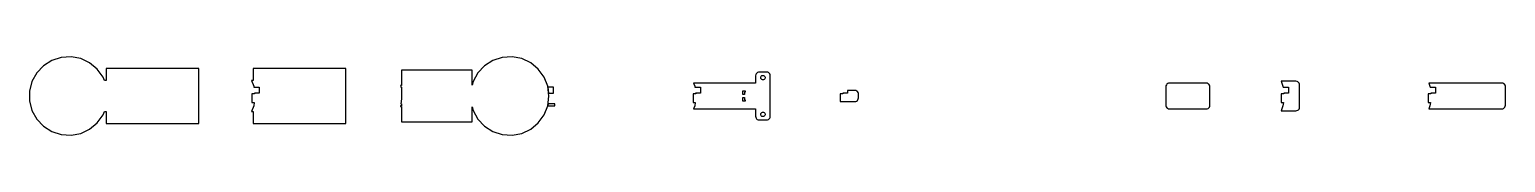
# Model space of a CAD drawing. Header units: metres. Extents: x -203 to 1805, y -53 to 53.
import ezdxf

# ---------------------------------------------------------------- set-up
doc = ezdxf.new("R2010")
doc.units = ezdxf.units.M

msp = doc.modelspace()

# ---------------------------------------------------------------- linework, layer by layer
for p, q in [((-183.602, 41.2225), (-192.782, 31.4465)), ((-172.279, 48.4082), (-183.602, 41.2225)), ((-159.525, 52.5524), (-172.279, 48.4082)), ((-146.141, 53.3944), (-159.525, 52.5524)), ((-132.968, 50.8815), (-146.141, 53.3944)), ((-120.833, 45.1715), (-132.968, 50.8815)), ((-110.5, 36.6233), (-120.833, 45.1715)), ((416.398, 41.2225), (407.218, 31.4465)), ((427.721, 48.4082), (416.398, 41.2225)), ((440.475, 52.5524), (427.721, 48.4082)), ((453.859, 53.3944), (440.475, 52.5524)), ((467.032, 50.8815), (453.859, 53.3944)), ((479.167, 45.1715), (467.032, 50.8815)), ((489.5, 36.6233), (479.167, 45.1715)), ((-192.782, 31.4465), (-199.243, 19.6947)), ((-102.618, 25.7738), (-110.5, 36.6233)), ((-100.727, 21), (-102.618, 25.7738)), ((-98.505, 21), (-100.727, 21)), ((27.505, 37.5), (-98.505, 37.5)), ((-98.505, 37.5), (-98.505, 21)), ((27.505, -37.5), (27.505, 37.5)), ((101.495, 21), (99.2725, 21)), ((99.2725, 21), (102.319, 13.3049)), ((227.505, 37.5), (101.495, 37.5)), ((101.495, 37.5), (101.495, 21)), ((227.505, -37.5), (227.505, 37.5)), ((399.5, 34.9309), (303.5, 34.9309)), ((303.5, 34.9309), (303.5, 14.25)), ((399.5, 14.7991), (399.5, 34.9309)), ((407.218, 31.4465), (400.757, 19.6947)), ((497.382, 25.7738), (489.5, 36.6233)), ((502.319, 13.3049), (497.382, 25.7738)), ((785.245, 29.0451), (785, 27.5)), ((785, 27.5), (785, 17.5)), ((785.778, 30.1791), (785.245, 29.0451)), ((786.577, 31.1448), (785.778, 30.1791)), ((787.591, 31.8815), (786.577, 31.1448)), ((788.757, 32.3429), (787.591, 31.8815)), ((790, 32.5), (788.757, 32.3429)), ((800, 32.5), (790, 32.5)), ((792.024, 25.376), (792.211, 26.1044)), ((792.024, 24.624), (792.024, 25.376)), ((792.211, 23.8956), (792.024, 24.624)), ((792.211, 26.1044), (792.573, 26.7634)), ((792.573, 23.2366), (792.211, 23.8956)), ((792.573, 26.7634), (793.088, 27.3115)), ((793.088, 22.6884), (792.573, 23.2366)), ((793.088, 27.3115), (793.723, 27.7145)), ((793.723, 22.2855), (793.088, 22.6884)), ((793.723, 27.7145), (794.438, 27.9469)), ((794.438, 22.0531), (793.723, 22.2855)), ((794.438, 27.9469), (795.188, 27.9941)), ((795.188, 22.0059), (794.438, 22.0531)), ((795.188, 27.9941), (795.927, 27.8532)), ((795.927, 22.1468), (795.188, 22.0059)), ((795.927, 27.8532), (796.607, 27.533)), ((796.607, 22.467), (795.927, 22.1468)), ((796.607, 27.533), (797.187, 27.0536)), ((797.187, 22.9464), (796.607, 22.467)), ((797.187, 27.0536), (797.629, 26.4453)), ((797.629, 23.5547), (797.187, 22.9464)), ((797.629, 26.4453), (797.906, 25.7461)), ((797.906, 24.2539), (797.629, 23.5547)), ((797.906, 25.7461), (798, 25)), ((798, 25), (797.906, 24.2539)), ((801.545, 32.2553), (800, 32.5)), ((802.679, 31.7216), (801.545, 32.2553)), ((803.645, 30.9227), (802.679, 31.7216)), ((804.382, 29.9088), (803.645, 30.9227)), ((804.843, 28.7435), (804.382, 29.9088)), ((805, 27.5), (804.843, 28.7435)), ((805, -27.5), (805, 27.5)), ((-199.243, 19.6947), (-202.578, 6.7053)), ((-202.578, 6.7053), (-202.578, -6.7053)), ((103.621, 3), (100, 3)), ((100, 3), (100, -9)), ((102.319, 13.3049), (102.484, 12)), ((102.484, 12), (110, 12)), ((110, 4), (103.495, 4)), ((103.495, 4), (103.621, 3)), ((110, 12), (110, 4)), ((303.5, 14.25), (301.945, 14.25)), ((301.945, 14.25), (302.319, 13.3049)), ((302.319, 13.3049), (302.484, 12)), ((302.484, 12), (303.5, 12)), ((303.5, 4), (303.495, 4)), ((303.495, 4), (303.5, 3.9579)), ((303.5, 12), (303.5, 4)), ((303.5, 3.9579), (303.5, -3.9579)), ((400.757, 19.6947), (399.5, 14.7991)), ((504, 0), (502.319, 13.3049)), ((502.319, -13.3049), (504, 0)), ((510, 12), (502.484, 12)), ((502.484, 12), (503.495, 4)), ((503.495, 4), (510, 4)), ((510, 4), (510, 12)), ((703.621, 3), (700, 3)), ((700, 3), (700, -9)), ((785, 17.5), (700.658, 17.5)), ((700.658, 17.5), (702.319, 13.3049)), ((702.319, 13.3049), (702.484, 12)), ((702.484, 12), (710, 12)), ((710, 4), (703.495, 4)), ((703.495, 4), (703.621, 3)), ((710, 12), (710, 4)), ((767.846, 2), (767.846, 7)), ((767.846, 7), (771.057, 7)), ((770, 2), (767.846, 2)), ((771.057, 5), (770, 5)), ((770, 5), (770, 2)), ((771.057, 7), (771.057, 5)), ((903.621, 3), (900, 3)), ((900, 3), (900, -7.5)), ((910, 4), (903.495, 4)), ((903.495, 4), (903.621, 3)), ((920, 7.5), (910, 7.5)), ((910, 7.5), (910, 4)), ((921.545, 7.2553), (920, 7.5)), ((922.679, 6.7216), (921.545, 7.2553)), ((923.645, 5.9227), (922.679, 6.7216)), ((924.382, 4.9088), (923.645, 5.9227)), ((924.843, 3.7435), (924.382, 4.9088)), ((925, 2.5), (924.843, 3.7435)), ((925, -2.5), (925, 2.5)), ((1343.24, 14.0451), (1343, 12.5)), ((1343, 12.5), (1343, -12.5)), ((1343.78, 15.1791), (1343.24, 14.0451)), ((1344.58, 16.1448), (1343.78, 15.1791)), ((1345.59, 16.8815), (1344.58, 16.1448)), ((1346.76, 17.3429), (1345.59, 16.8815)), ((1348, 17.5), (1346.76, 17.3429)), ((1398, 17.5), (1348, 17.5)), ((1399.55, 17.2553), (1398, 17.5)), ((1400.68, 16.7216), (1399.55, 17.2553)), ((1401.64, 15.9227), (1400.68, 16.7216)), ((1402.38, 14.9088), (1401.64, 15.9227)), ((1402.84, 13.7435), (1402.38, 14.9088)), ((1403, 12.5), (1402.84, 13.7435)), ((1403, -12.5), (1403, 12.5)), ((1500, 20), (1499.68, 19.9601)), ((1499.68, 19.9601), (1502.32, 13.3049)), ((1520, 20), (1500, 20)), ((1503.62, 3), (1500, 3)), ((1500, 3), (1500, -9)), ((1502.32, 13.3049), (1502.48, 12)), ((1502.48, 12), (1510, 12)), ((1510, 4), (1503.49, 4)), ((1503.49, 4), (1503.62, 3)), ((1510, 12), (1510, 4)), ((1521.55, 19.7553), (1520, 20)), ((1522.68, 19.2216), (1521.55, 19.7553)), ((1523.64, 18.4227), (1522.68, 19.2216)), ((1524.38, 17.4088), (1523.64, 18.4227)), ((1524.84, 16.2435), (1524.38, 17.4088)), ((1525, 15), (1524.84, 16.2435)), ((1525, -15), (1525, 15)), ((1703.62, 3), (1700, 3)), ((1700, 3), (1700, -9)), ((1800, 17.5), (1700.66, 17.5)), ((1700.66, 17.5), (1702.32, 13.3049)), ((1702.32, 13.3049), (1702.48, 12)), ((1702.48, 12), (1710, 12)), ((1710, 4), (1703.49, 4)), ((1703.49, 4), (1703.62, 3)), ((1710, 12), (1710, 4)), ((1801.55, 17.2553), (1800, 17.5)), ((1802.68, 16.7216), (1801.55, 17.2553)), ((1803.64, 15.9227), (1802.68, 16.7216)), ((1804.38, 14.9088), (1803.64, 15.9227)), ((1804.84, 13.7435), (1804.38, 14.9088)), ((1805, 12.5), (1804.84, 13.7435)), ((1805, -12.5), (1805, 12.5)), ((-202.578, -6.7053), (-199.243, -19.6947)), ((-199.243, -19.6947), (-192.782, -31.4465)), ((102.319, -13.3049), (99.2725, -21)), ((100, -9), (102.863, -9)), ((102.863, -9), (102.319, -13.3049)), ((302.242, -13.5), (301.945, -14.25)), ((301.945, -14.25), (303.5, -14.25)), ((303.5, -13.5), (302.242, -13.5)), ((303.5, -3.9579), (302.674, -10.5)), ((302.674, -10.5), (303.5, -10.5)), ((303.5, -10.5), (303.5, -13.5)), ((303.5, -14.25), (303.5, -34.9309)), ((399.5, -34.9309), (399.5, -14.7991)), ((399.5, -14.7991), (400.757, -19.6947)), ((400.757, -19.6947), (407.218, -31.4465)), ((497.382, -25.7738), (502.319, -13.3049)), ((502.319, -13.3049), (502.242, -13.5)), ((502.242, -13.5), (512, -13.5)), ((502.674, -10.5), (502.319, -13.3049)), ((512, -10.5), (502.674, -10.5)), ((512, -13.5), (512, -10.5)), ((700, -9), (702.863, -9)), ((702.319, -13.3049), (700.658, -17.5)), ((700.658, -17.5), (785, -17.5)), ((702.863, -9), (702.319, -13.3049)), ((767.846, -7), (767.846, -2)), ((767.846, -2), (770, -2)), ((771.057, -7), (767.846, -7)), ((770, -2), (770, -5)), ((770, -5), (771.057, -5)), ((771.057, -5), (771.057, -7)), ((785, -17.5), (785, -27.5)), ((900, -7.5), (920, -7.5)), ((920, -7.5), (921.243, -7.3429)), ((921.243, -7.3429), (922.409, -6.8815)), ((922.409, -6.8815), (923.423, -6.1448)), ((923.423, -6.1448), (924.222, -5.1791)), ((924.222, -5.1791), (924.755, -4.0451)), ((924.755, -4.0451), (925, -2.5)), ((1343, -12.5), (1343.16, -13.7435)), ((1343.16, -13.7435), (1343.62, -14.9088)), ((1343.62, -14.9088), (1344.36, -15.9227)), ((1344.36, -15.9227), (1345.32, -16.7216)), ((1345.32, -16.7216), (1346.45, -17.2553)), ((1346.45, -17.2553), (1348, -17.5)), ((1348, -17.5), (1398, -17.5)), ((1398, -17.5), (1399.24, -17.3429)), ((1399.24, -17.3429), (1400.41, -16.8815)), ((1400.41, -16.8815), (1401.42, -16.1448)), ((1401.42, -16.1448), (1402.22, -15.1791)), ((1402.22, -15.1791), (1402.76, -14.0451)), ((1402.76, -14.0451), (1403, -12.5)), ((1502.32, -13.3049), (1499.69, -19.9506)), ((1499.69, -19.9506), (1500, -20)), ((1500, -9), (1502.86, -9)), ((1500, -20), (1520, -20)), ((1502.86, -9), (1502.32, -13.3049)), ((1520, -20), (1521.24, -19.8429)), ((1521.24, -19.8429), (1522.41, -19.3815)), ((1522.41, -19.3815), (1523.42, -18.6448)), ((1523.42, -18.6448), (1524.22, -17.6791)), ((1524.22, -17.6791), (1524.76, -16.5451)), ((1524.76, -16.5451), (1525, -15)), ((1700, -9), (1702.86, -9)), ((1702.32, -13.3049), (1700.66, -17.5)), ((1700.66, -17.5), (1800, -17.5)), ((1702.86, -9), (1702.32, -13.3049)), ((1800, -17.5), (1801.24, -17.3429)), ((1801.24, -17.3429), (1802.41, -16.8815)), ((1802.41, -16.8815), (1803.42, -16.1448)), ((1803.42, -16.1448), (1804.22, -15.1791)), ((1804.22, -15.1791), (1804.76, -14.0451)), ((1804.76, -14.0451), (1805, -12.5)), ((-192.782, -31.4465), (-183.602, -41.2225)), ((-120.833, -45.1715), (-110.5, -36.6233)), ((-110.5, -36.6233), (-102.618, -25.7738)), ((-102.618, -25.7738), (-100.727, -21)), ((-100.727, -21), (-98.505, -21)), ((-98.505, -21), (-98.505, -37.5)), ((-98.505, -37.5), (27.505, -37.5)), ((99.2725, -21), (101.495, -21)), ((101.495, -21), (101.495, -37.5)), ((101.495, -37.5), (227.505, -37.5)), ((303.5, -34.9309), (399.5, -34.9309)), ((407.218, -31.4465), (416.398, -41.2225)), ((479.167, -45.1715), (489.5, -36.6233)), ((489.5, -36.6233), (497.382, -25.7738)), ((785, -27.5), (785.157, -28.7435)), ((785.157, -28.7435), (785.618, -29.9088)), ((785.618, -29.9088), (786.355, -30.9227)), ((786.355, -30.9227), (787.321, -31.7216)), ((787.321, -31.7216), (788.455, -32.2553)), ((788.455, -32.2553), (790, -32.5)), ((790, -32.5), (800, -32.5)), ((792.024, -24.624), (792.211, -23.8956)), ((792.024, -25.376), (792.024, -24.624)), ((792.211, -26.1044), (792.024, -25.376)), ((792.211, -23.8956), (792.573, -23.2366)), ((792.573, -26.7634), (792.211, -26.1044)), ((792.573, -23.2366), (793.088, -22.6884)), ((793.088, -27.3115), (792.573, -26.7634)), ((793.088, -22.6884), (793.723, -22.2855)), ((793.723, -27.7145), (793.088, -27.3115)), ((793.723, -22.2855), (794.438, -22.0531)), ((794.438, -27.9469), (793.723, -27.7145)), ((794.438, -22.0531), (795.188, -22.0059)), ((795.188, -27.9941), (794.438, -27.9469)), ((795.188, -22.0059), (795.927, -22.1468)), ((795.927, -27.8532), (795.188, -27.9941)), ((795.927, -22.1468), (796.607, -22.467)), ((796.607, -27.533), (795.927, -27.8532)), ((796.607, -22.467), (797.187, -22.9464)), ((797.187, -27.0536), (796.607, -27.533)), ((797.187, -22.9464), (797.629, -23.5547)), ((797.629, -26.4453), (797.187, -27.0536)), ((797.629, -23.5547), (797.906, -24.2539)), ((797.906, -25.7461), (797.629, -26.4453)), ((797.906, -24.2539), (798, -25)), ((798, -25), (797.906, -25.7461)), ((800, -32.5), (801.243, -32.3429)), ((801.243, -32.3429), (802.409, -31.8815)), ((802.409, -31.8815), (803.423, -31.1448)), ((803.423, -31.1448), (804.222, -30.1791)), ((804.222, -30.1791), (804.755, -29.0451)), ((804.755, -29.0451), (805, -27.5)), ((-183.602, -41.2225), (-172.279, -48.4082)), ((-172.279, -48.4082), (-159.525, -52.5524)), ((-159.525, -52.5524), (-146.141, -53.3944)), ((-146.141, -53.3944), (-132.968, -50.8815)), ((-132.968, -50.8815), (-120.833, -45.1715)), ((416.398, -41.2225), (427.721, -48.4082)), ((427.721, -48.4082), (440.475, -52.5524)), ((440.475, -52.5524), (453.859, -53.3944)), ((453.859, -53.3944), (467.032, -50.8815)), ((467.032, -50.8815), (479.167, -45.1715))]:
    msp.add_line(p, q)

doc.saveas('drawing.dxf')
